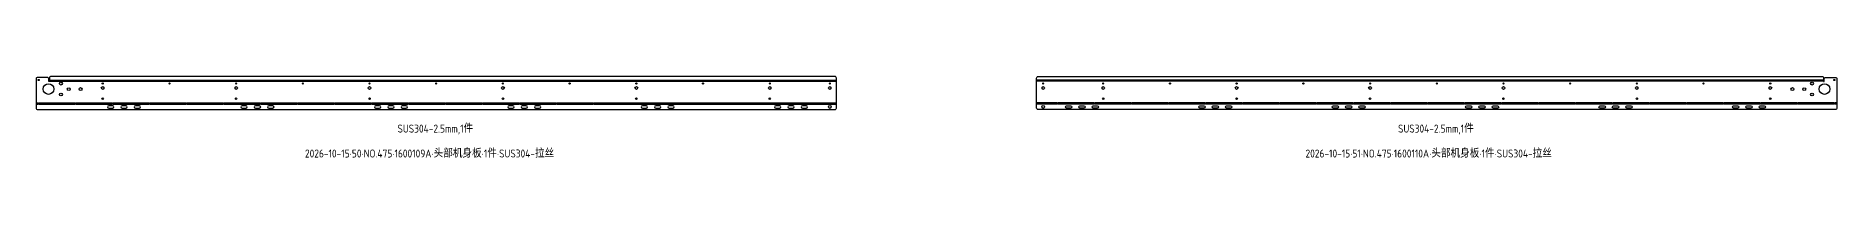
# Model space of a CAD drawing. Header units: inches. Extents: x -1146 to 93018, y 26380 to 28378.
# Drawn here: x 69270 to 76020, y 26431 to 26735 of the extents above; entities that cross this region are included whole.
import ezdxf

# ---------------------------------------------------------------- set-up
doc = ezdxf.new("R2010")
doc.units = ezdxf.units.IN
doc.header["$LTSCALE"] = 0.194989
doc.linetypes.add('CENTER', pattern=[50.8, 31.75, -6.35, 6.35, -6.35])
doc.layers.add('可见 (ISO)', color=7, linetype='Continuous', lineweight=25)
doc.layers.add('折弯线', color=1, linetype='CENTER')
doc.styles.add('Z-English', font='gbenor.shx', dxfattribs={"height": 10, "bigfont": 'hztxt.shx'})

msp = doc.modelspace()

# ---------------------------------------------------------------- linework, layer by layer
at = {"layer": '可见 (ISO)'}
for points in [[(69270.5, 26616.7, 0.414214), (69276.5, 26610.7), (72264.5, 26610.7, 0.414214), (72270.5, 26616.7), (72270.5, 26729.2, 0.414214), (72264.5, 26735.2), (69326.5, 26735.2, 0.414214), (69320.5, 26729.2), (69320.5, 26715.5), (69318, 26715.5), (69318, 26725.7, 0.414214), (69312, 26731.7), (69276.5, 26731.7, 0.414214), (69270.5, 26725.7)], [(76020.5, 26616.7, -0.414214), (76014.5, 26610.7), (73026.5, 26610.7, -0.414214), (73020.5, 26616.7), (73020.5, 26729.2, -0.414214), (73026.5, 26735.2), (75964.5, 26735.2, -0.414214), (75970.5, 26729.2), (75970.5, 26715.5), (75973, 26715.5), (75973, 26725.7, -0.414214), (75979, 26731.7), (76014.5, 26731.7, -0.414214), (76020.5, 26725.7)], [(69543, 26616.2), (69558, 26616.2, 1), (69558, 26625.2), (69543, 26625.2, 1)], [(69593, 26616.2), (69608, 26616.2, 1), (69608, 26625.2), (69593, 26625.2, 1)], [(69643, 26616.2), (69658, 26616.2, 1), (69658, 26625.2), (69643, 26625.2, 1)], [(70043, 26616.2), (70058, 26616.2, 1), (70058, 26625.2), (70043, 26625.2, 1)], [(70093, 26616.2), (70108, 26616.2, 1), (70108, 26625.2), (70093, 26625.2, 1)], [(70143, 26616.2), (70158, 26616.2, 1), (70158, 26625.2), (70143, 26625.2, 1)], [(70543, 26616.2), (70558, 26616.2, 1), (70558, 26625.2), (70543, 26625.2, 1)], [(70593, 26616.2), (70608, 26616.2, 1), (70608, 26625.2), (70593, 26625.2, 1)], [(70643, 26616.2), (70658, 26616.2, 1), (70658, 26625.2), (70643, 26625.2, 1)], [(71043, 26616.2), (71058, 26616.2, 1), (71058, 26625.2), (71043, 26625.2, 1)], [(71093, 26616.2), (71108, 26616.2, 1), (71108, 26625.2), (71093, 26625.2, 1)], [(71143, 26616.2), (71158, 26616.2, 1), (71158, 26625.2), (71143, 26625.2, 1)], [(71543, 26616.2), (71558, 26616.2, 1), (71558, 26625.2), (71543, 26625.2, 1)], [(71593, 26616.2), (71608, 26616.2, 1), (71608, 26625.2), (71593, 26625.2, 1)], [(71643, 26616.2), (71658, 26616.2, 1), (71658, 26625.2), (71643, 26625.2, 1)], [(72043, 26616.2), (72058, 26616.2, 1), (72058, 26625.2), (72043, 26625.2, 1)], [(72093, 26616.2), (72108, 26616.2, 1), (72108, 26625.2), (72093, 26625.2, 1)], [(72143, 26616.2), (72158, 26616.2, 1), (72158, 26625.2), (72143, 26625.2, 1)], [(73148, 26616.2), (73133, 26616.2, -1), (73133, 26625.2), (73148, 26625.2, -1)], [(73198, 26616.2), (73183, 26616.2, -1), (73183, 26625.2), (73198, 26625.2, -1)], [(73248, 26616.2), (73233, 26616.2, -1), (73233, 26625.2), (73248, 26625.2, -1)], [(73648, 26616.2), (73633, 26616.2, -1), (73633, 26625.2), (73648, 26625.2, -1)], [(73698, 26616.2), (73683, 26616.2, -1), (73683, 26625.2), (73698, 26625.2, -1)], [(73748, 26616.2), (73733, 26616.2, -1), (73733, 26625.2), (73748, 26625.2, -1)], [(74148, 26616.2), (74133, 26616.2, -1), (74133, 26625.2), (74148, 26625.2, -1)], [(74198, 26616.2), (74183, 26616.2, -1), (74183, 26625.2), (74198, 26625.2, -1)], [(74248, 26616.2), (74233, 26616.2, -1), (74233, 26625.2), (74248, 26625.2, -1)], [(74648, 26616.2), (74633, 26616.2, -1), (74633, 26625.2), (74648, 26625.2, -1)], [(74698, 26616.2), (74683, 26616.2, -1), (74683, 26625.2), (74698, 26625.2, -1)], [(74748, 26616.2), (74733, 26616.2, -1), (74733, 26625.2), (74748, 26625.2, -1)], [(75148, 26616.2), (75133, 26616.2, -1), (75133, 26625.2), (75148, 26625.2, -1)], [(75198, 26616.2), (75183, 26616.2, -1), (75183, 26625.2), (75198, 26625.2, -1)], [(75248, 26616.2), (75233, 26616.2, -1), (75233, 26625.2), (75248, 26625.2, -1)], [(75648, 26616.2), (75633, 26616.2, -1), (75633, 26625.2), (75648, 26625.2, -1)], [(75698, 26616.2), (75683, 26616.2, -1), (75683, 26625.2), (75698, 26625.2, -1)], [(75748, 26616.2), (75733, 26616.2, -1), (75733, 26625.2), (75748, 26625.2, -1)]]:
    msp.add_lwpolyline(points, format="xyb", close=True, dxfattribs=at)
for centre, radius in [((69280.5, 26721.7), 2.07), ((69317.5, 26687.7), 20), ((69364, 26708.2), 5.25), ((69364, 26667.2), 5.25), ((69393, 26687.7), 5.25), ((69437.5, 26687.7), 5.5), ((69520.5, 26691.7), 5.25), ((69520.5, 26708.7), 2.07), ((69770.5, 26708.7), 2.07), ((70020.5, 26691.7), 5.25), ((70020.5, 26708.7), 2.07), ((70270.5, 26708.7), 2.07), ((70520.5, 26691.7), 5.25), ((70520.5, 26708.7), 2.07), ((70770.5, 26708.7), 2.07), ((71020.5, 26691.7), 5.25), ((71020.5, 26708.7), 2.07), ((71270.5, 26708.7), 2.07), ((71520.5, 26691.7), 5.25), ((71520.5, 26708.7), 2.07), ((71770.5, 26708.7), 2.07), ((72020.5, 26691.7), 5.25), ((72020.5, 26708.7), 2.07), ((72245.5, 26691.7), 5.25), ((72245.5, 26708.7), 2.07), ((73045.5, 26691.7), 5.25), ((73045.5, 26708.7), 2.07), ((73270.5, 26691.7), 5.25), ((73270.5, 26708.7), 2.07), ((73520.5, 26708.7), 2.07), ((73770.5, 26691.7), 5.25), ((73770.5, 26708.7), 2.07), ((74020.5, 26708.7), 2.07), ((74270.5, 26691.7), 5.25), ((74270.5, 26708.7), 2.07), ((74520.5, 26708.7), 2.07), ((74770.5, 26691.7), 5.25), ((74770.5, 26708.7), 2.07), ((75020.5, 26708.7), 2.07), ((75270.5, 26691.7), 5.25), ((75270.5, 26708.7), 2.07), ((75520.5, 26708.7), 2.07), ((75770.5, 26691.7), 5.25), ((75770.5, 26708.7), 2.07), ((75853.5, 26687.7), 5.5), ((75897.9, 26687.7), 5.25), ((75926.9, 26708.2), 5.25), ((75926.9, 26667.2), 5.25), ((75973.5, 26687.7), 20), ((76010.5, 26721.7), 2.07), ((69520.5, 26651.7), 2.75), ((70020.5, 26651.7), 2.75), ((70520.5, 26651.7), 2.75), ((71020.5, 26651.7), 2.75), ((71520.5, 26651.7), 2.75), ((72020.5, 26651.7), 2.75), ((72245.5, 26620.7), 5.25), ((73045.5, 26620.7), 5.25), ((73270.5, 26651.7), 2.75), ((73770.5, 26651.7), 2.75), ((74270.5, 26651.7), 2.75), ((74770.5, 26651.7), 2.75), ((75270.5, 26651.7), 2.75), ((75770.5, 26651.7), 2.75)]:
    msp.add_circle(centre, radius, dxfattribs=at)
at = {"layer": '折弯线', "color": 5, "linetype": 'CENTER'}
for points in [[(69320.5, 26721.7), (72270.5, 26721.7)], [(69320.5, 26717.7), (72270.5, 26717.7)], [(75970.5, 26721.7), (73020.5, 26721.7)], [(75970.5, 26717.7), (73020.5, 26717.7)], [(69270.5, 26635.7), (72270.5, 26635.7)], [(69270.5, 26631.7), (72270.5, 26631.7)], [(76020.5, 26635.7), (73020.5, 26635.7)], [(76020.5, 26631.7), (73020.5, 26631.7)]]:
    msp.add_lwpolyline(points, dxfattribs=at)
at = {"layer": '折弯线', "color": 1, "linetype": 'CENTER', "ltscale": 0.5}
for points in [[(69320.5, 26719.7), (72270.5, 26719.7)], [(75970.5, 26719.7), (73020.5, 26719.7)], [(69270.5, 26633.7), (72270.5, 26633.7)], [(76020.5, 26633.7), (73020.5, 26633.7)]]:
    msp.add_lwpolyline(points, dxfattribs=at)

# ---------------------------------------------------------------- texts
at = {"color": 3, "style": 'Z-English'}
for p in [(70625.3, 26524.4), (74375.3, 26524.4)]:
    msp.add_text('SUS304-2.5mm,1件', height=30, dxfattribs=at).set_placement(p)
at = {"color": 2, "style": 'Z-English'}
for s, p in [('2026-10-15·50·NO.475·1600109A·头部机身板·1件·SUS304-拉丝', (70278.5, 26431)), ('2026-10-15·51·NO.475·1600110A·头部机身板·1件·SUS304-拉丝', (74028.5, 26431))]:
    msp.add_text(s, height=30, dxfattribs=at).set_placement(p)

doc.saveas('drawing.dxf')
